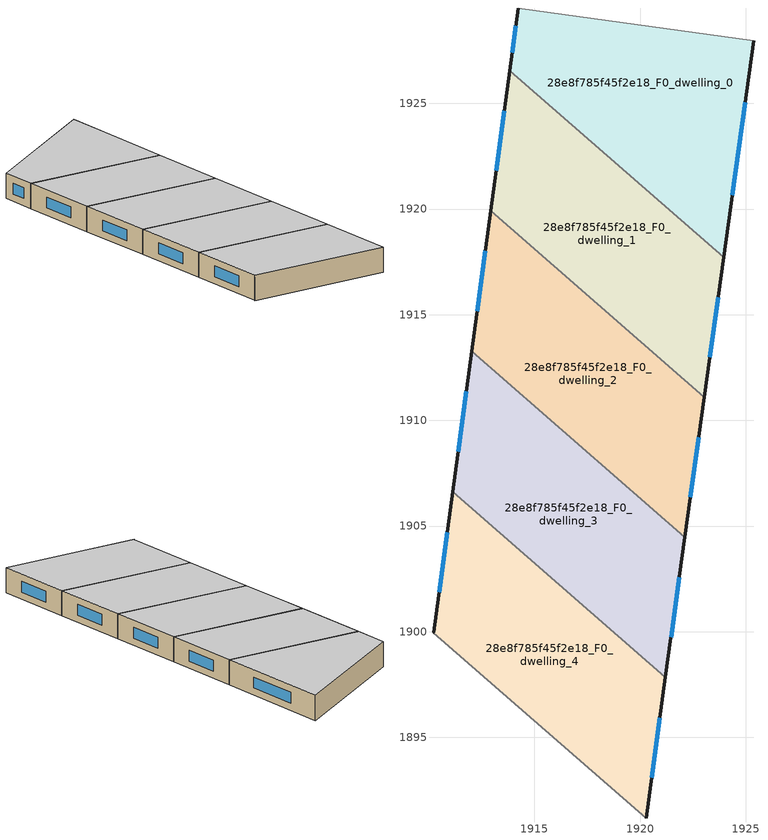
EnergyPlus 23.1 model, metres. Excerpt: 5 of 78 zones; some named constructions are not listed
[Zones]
28e8f785f45f2e18_F0_dwelling_0
 floor ground (EU_floor_Construction): 1925.37,1927.97 1923.95,1917.72 1913.83,1926.55 1914.23,1929.51 z0
 wall outside (EU_wall_Construction): 1914.23,1929.51 1913.83,1926.55 / 1923.95,1917.72 1925.37,1927.97 z0:3
 wall to 28e8f785f45f2e18_F0_dwelling_1 (EU_wall_Construction): 1913.83,1926.55 1923.95,1917.72 z0:3
 wall adiabatic (EU_wall_Construction): 1925.37,1927.97 1914.23,1929.51 z0:3
 window (EU_Window_Construction): 1914.12,1928.66 1913.95,1927.39 / 1924.36,1920.65 1924.96,1925.04 z0.86:2.14
 ceiling to 28e8f785f45f2e18_F1_dwelling_0 (EU_floor_Construction): 1923.95,1917.72 1925.37,1927.97 1914.23,1929.51 1913.83,1926.55 z3
28e8f785f45f2e18_F0_dwelling_1
 floor ground (EU_floor_Construction): 1923.95,1917.72 1923.03,1911.1 1912.93,1919.92 1913.83,1926.55 z0
 wall outside (EU_wall_Construction): 1913.83,1926.55 1912.93,1919.92 / 1923.03,1911.1 1923.95,1917.72 z0:3
 wall to 28e8f785f45f2e18_F0_dwelling_2 (EU_wall_Construction): 1912.93,1919.92 1923.03,1911.1 z0:3
 window (EU_Window_Construction): 1913.58,1924.65 1913.19,1921.81 / 1923.3,1912.99 1923.69,1915.83 z0.86:2.14
 ceiling to 28e8f785f45f2e18_F1_dwelling_1 (EU_floor_Construction): 1923.03,1911.1 1923.95,1917.72 1913.83,1926.55 1912.93,1919.92 z3
28e8f785f45f2e18_F0_dwelling_2
 floor ground (EU_floor_Construction): 1923.03,1911.1 1922.12,1904.48 1912.03,1913.27 1912.93,1919.92 z0
 wall outside (EU_wall_Construction): 1912.93,1919.92 1912.03,1913.27 / 1922.12,1904.48 1923.03,1911.1 z0:3
 wall to 28e8f785f45f2e18_F0_dwelling_3 (EU_wall_Construction): 1912.03,1913.27 1922.12,1904.48 z0:3
 window (EU_Window_Construction): 1912.68,1918.02 1912.29,1915.17 / 1922.38,1906.37 1922.77,1909.21 z0.86:2.14
 ceiling to 28e8f785f45f2e18_F1_dwelling_2 (EU_floor_Construction): 1922.12,1904.48 1923.03,1911.1 1912.93,1919.92 1912.03,1913.27 z3
28e8f785f45f2e18_F0_dwelling_3
 floor ground (EU_floor_Construction): 1922.12,1904.48 1921.2,1897.84 1911.13,1906.62 1912.03,1913.27 z0
 wall outside (EU_wall_Construction): 1912.03,1913.27 1911.13,1906.62 / 1921.2,1897.84 1922.12,1904.48 z0:3
 wall to 28e8f785f45f2e18_F0_dwelling_4 (EU_wall_Construction): 1911.13,1906.62 1921.2,1897.84 z0:3
 window (EU_Window_Construction): 1911.78,1911.37 1911.39,1908.52 / 1921.46,1899.73 1921.86,1902.58 z0.86:2.14
 ceiling to 28e8f785f45f2e18_F1_dwelling_3 (EU_floor_Construction): 1921.2,1897.84 1922.12,1904.48 1912.03,1913.27 1911.13,1906.62 z3
28e8f785f45f2e18_F0_dwelling_4
 floor ground (EU_floor_Construction): 1921.2,1897.84 1920.28,1891.19 1910.22,1899.96 1910.23,1899.96 1911.13,1906.62 z0
 wall outside (EU_wall_Construction): 1920.28,1891.19 1921.2,1897.84 / 1911.13,1906.62 1910.23,1899.96 1910.22,1899.96 z0:3
 wall to 28e8f785f45f2e18_F0_dwelling_5 (EU_wall_Construction): 1910.22,1899.96 1920.28,1891.19 z0:3
 window (EU_Window_Construction): 1920.54,1893.09 1920.94,1895.94 / 1910.88,1904.72 1910.49,1901.87 z0.86:2.14
 ceiling to 28e8f785f45f2e18_F1_dwelling_4 (EU_floor_Construction): 1920.28,1891.19 1921.2,1897.84 1911.13,1906.62 1910.23,1899.96 1910.22,1899.96 z3
[SCHEDULE:FILE] Column Number=1; Rows to Skip at Top=0; Number of Hours of Data=8760; Column Separator=Comma; Interpolate to Timestep=No; Minutes per Item=60; Adjust Schedule for Daylight Savings=Yes
Name | File
EU_Step8_GainSchedule_28e8f785f45f2e18_F1_dwelling_9_f000 | ../../schedules/28e8f785f45f2e18/28e8f785f45f2e18_F1_dwelling_9_f000_gain.csv
EU_Step8_GainSchedule_28e8f785f45f2e18_F2_dwelling_0_f000 | ../../schedules/28e8f785f45f2e18/28e8f785f45f2e18_F2_dwelling_0_f000_gain.csv
EU_Step8_GainSchedule_28e8f785f45f2e18_F2_dwelling_1_f000 | ../../schedules/28e8f785f45f2e18/28e8f785f45f2e18_F2_dwelling_1_f000_gain.csv
EU_Step8_GainSchedule_28e8f785f45f2e18_F2_dwelling_2_f000 | ../../schedules/28e8f785f45f2e18/28e8f785f45f2e18_F2_dwelling_2_f000_gain.csv
EU_Step8_GainSchedule_28e8f785f45f2e18_F2_dwelling_3_f000 | ../../schedules/28e8f785f45f2e18/28e8f785f45f2e18_F2_dwelling_3_f000_gain.csv
EU_Step8_GainSchedule_28e8f785f45f2e18_F2_dwelling_4_f000 | ../../schedules/28e8f785f45f2e18/28e8f785f45f2e18_F2_dwelling_4_f000_gain.csv
EU_Step8_GainSchedule_28e8f785f45f2e18_F2_dwelling_5_f000 | ../../schedules/28e8f785f45f2e18/28e8f785f45f2e18_F2_dwelling_5_f000_gain.csv
EU_Step8_GainSchedule_28e8f785f45f2e18_F2_dwelling_6_f000 | ../../schedules/28e8f785f45f2e18/28e8f785f45f2e18_F2_dwelling_6_f000_gain.csv
EU_Step8_GainSchedule_28e8f785f45f2e18_F2_dwelling_7_f000 | ../../schedules/28e8f785f45f2e18/28e8f785f45f2e18_F2_dwelling_7_f000_gain.csv
EU_Step8_GainSchedule_28e8f785f45f2e18_F2_dwelling_8_f000 | ../../schedules/28e8f785f45f2e18/28e8f785f45f2e18_F2_dwelling_8_f000_gain.csv
EU_Step8_GainSchedule_28e8f785f45f2e18_F2_dwelling_9_f000 | ../../schedules/28e8f785f45f2e18/28e8f785f45f2e18_F2_dwelling_9_f000_gain.csv
